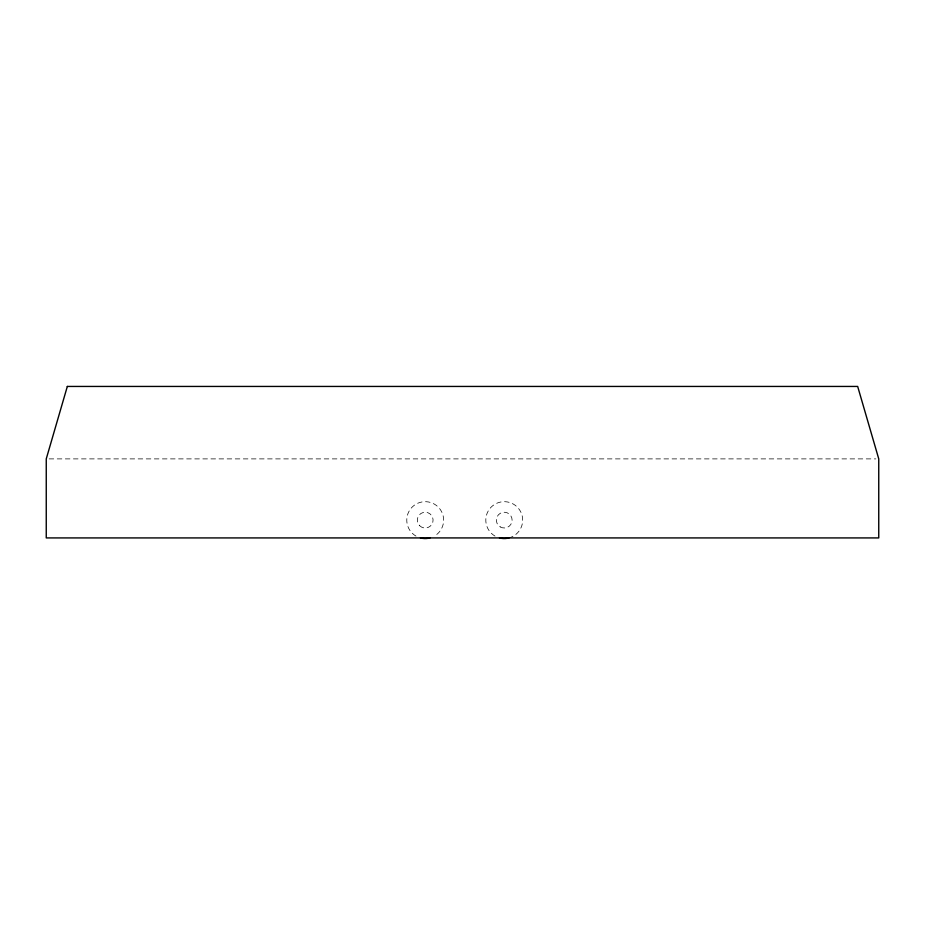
<?xml version="1.0" encoding="UTF-8"?>
<svg xmlns="http://www.w3.org/2000/svg" width="925" height="925" viewBox="0 0 925 925"><rect width="100%" height="100%" fill="white"/><g stroke="black" fill="none" stroke-linecap="round" stroke-linejoin="round"><path stroke-width="0.69" stroke-dasharray="4.62 3.47" d="M49.141 458.892L875.859 458.892M495.014 536.084A18.442 18.442 0 0 1 490.921 507.363A18.442 18.442 0 0 1 519.792 510.207A18.442 18.442 0 0 1 510.161 537.575M415.984 536.084A18.442 18.442 0 0 1 411.082 508.264A18.442 18.442 0 0 1 439.329 508.264A18.442 18.442 0 0 1 434.426 536.084M500.298 526.938A7.874 7.874 0 0 0 512.115 520.116A7.874 7.874 0 0 0 500.298 513.294A7.874 7.874 0 0 0 500.298 526.938M419.638 525.689A7.874 7.874 0 0 0 432.808 522.151A7.874 7.874 0 0 0 423.164 512.508A7.874 7.874 0 0 0 419.638 525.689"/><path stroke-width="1.39" d="M509.016 537.922A18.442 18.442 0 0 1 499.465 537.922M429.975 537.922A18.442 18.442 0 0 1 420.436 537.922M67.328 386.442L46.25 458.892L46.25 537.922L878.75 537.922L878.75 458.892L857.672 386.442L67.328 386.442"/></g></svg>
